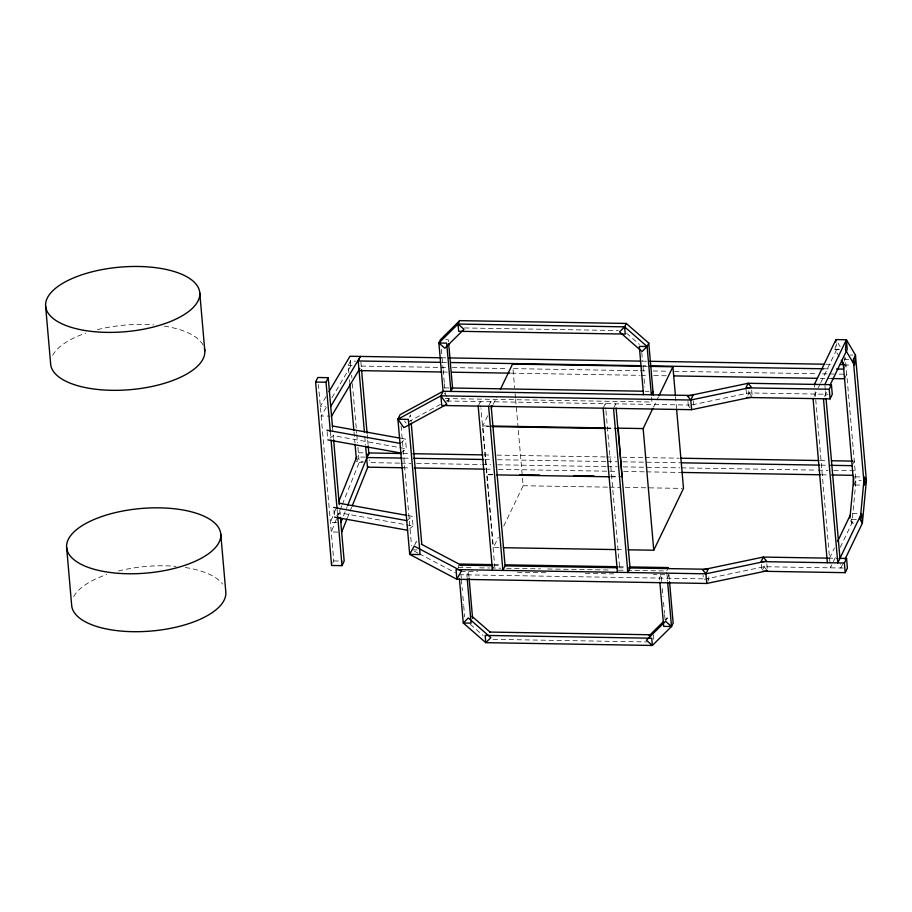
<?xml version="1.0" encoding="UTF-8"?>
<svg xmlns="http://www.w3.org/2000/svg" width="912" height="912" viewBox="0 0 912 912"><rect width="100%" height="100%" fill="white"/><g stroke="black" fill="none" stroke-linecap="round" stroke-linejoin="round"><path stroke-width="0.68" stroke-dasharray="4.56 3.42" d="M839.211 356.706L835.027 349.638L835.381 345.865M844.466 361.198L844.82 357.436M840.248 547.36L851.945 523.032L855.992 480.442L845.31 357.743M335.696 509.192L330.418 522.314L336.927 522.428M336.539 518.848L331.261 531.97L337.759 532.084M337.064 517.537L339.697 510.971M340.233 509.66L341.806 505.727M342.342 504.416L359.225 462.418L357.652 444.315M343.471 515.93L347.164 506.741M347.472 517.708L349.581 512.464M350.117 511.153L351.701 507.209M348.829 372.666L348.213 365.621L350.402 361.072L355.612 361.163M332.686 563.206L333.781 560.937L318.425 384.556M409.431 417.115L410.525 414.835L411.13 421.88M447.929 402.01L449.023 399.73L447.541 397.621M478.732 404.962L480.373 401.554L480.863 407.208M414.721 544.966L416.362 541.557L414.436 545.102M489.151 405.133L490.781 401.725L491.032 404.552M487.669 415.792L482.539 426.451L489.664 426.565M493.13 404.438L496.778 396.868M499.081 547.622L493.403 547.531L498.26 537.442M503.732 526.087L523.146 485.731L518.221 429.142M493.574 567.959L494.669 565.679L480.989 408.622M603.676 407.06L605.317 403.651L605.807 409.306M614.084 407.231L615.725 403.822L615.976 406.661M653.482 407.128L658.339 397.039M747.886 395.204L748.98 392.935L748.741 390.176M667.299 578.219L668.941 574.822L653.357 574.56M665.543 621.289L667.174 617.88L669.169 619.613M707.86 581.195L708.955 578.926L708.59 574.788M814.165 396.321L817.722 388.934M818.338 387.646L820.184 383.804M820.8 382.527L836.817 349.25L836.338 343.733M824.573 396.492L827.515 390.382M843.714 369.121L845.356 365.712M844.558 378.776L846.746 374.239L835.346 374.045M762.478 570.125L764.108 566.717L763.754 562.59M852.663 464.539L854.305 461.13M853.803 484.979L855.992 480.442L861.19 480.521M829.544 558.178L834.48 547.941M835.312 557.597L830.387 567.834L814.769 388.535M842.642 564.175L840.796 568.016L840.442 563.878M326.108 396.538L320.317 406.307L325.527 406.387M326.222 407.413L321.161 415.963L330.269 416.111M332.014 397.643L350.824 365.906L350.345 360.388M665.167 619.875L667.174 617.88M329.984 438.17L333.268 435.628L406.33 448.784L405.487 439.128L401.348 438.387M400.026 443.369L405.487 439.128M400.87 453.025L406.33 448.784M336.71 515.405L339.994 512.863L413.045 526.03L412.213 516.374L408.074 515.622M406.752 520.615L412.213 516.374M409.773 528.572L413.045 526.03M408.496 421.777L440.428 404.404M446.572 401.063L449.023 399.73M687.956 401.519L688.321 405.658L748.98 392.935L828.039 394.269M843.178 568.051L764.108 566.717L703.448 579.451L703.095 575.312M464.573 327.955L618.347 330.543M445.74 339.686L448.339 339.731L448.579 342.49M836.817 349.25L839.416 349.296M835.027 349.638L838.926 349.695M850.269 355.007L852.868 355.053M844.17 359.488L849.38 359.579M442.97 357.812L445.82 357.857M642.299 361.152L646.574 361.232M825.964 364.241L831.664 364.344M844.113 364.96L851.922 365.096M442.206 362.372L446.481 362.452M642.96 365.746L645.81 365.803M823.775 368.79L829.475 368.881M643.108 366.271L647.36 366.339M348.213 365.621L352.123 365.678M361.232 366.077L446.663 367.513M452.352 367.604L507.881 368.539M513.581 368.63L638.867 370.739M640.292 370.762L647.417 370.888M653.106 370.979L667.345 371.218M674.47 371.344L816.844 373.726M822.533 373.829L828.233 373.92M829.658 373.943L833.921 374.023M443.05 372.028L447.325 372.107M511.393 373.179L639.529 375.334M640.954 375.356L648.079 375.482M653.767 375.573L666.581 375.79M820.344 378.377L826.044 378.469M827.469 378.491L831.744 378.56M444.737 387.874L448.978 387.942M645.16 391.248L649.07 391.305M445.136 398.544L651.955 402.021L651.544 397.199M446.777 400.984L689.563 405.065M488.513 425.972L482.813 425.881L493.403 547.531M606.263 427.956L616.74 428.127M606.503 428.526L616.466 428.697M358.393 452.762L364.891 452.876M402.967 453.538L408.667 453.64M484.124 454.906L491.249 455.031M496.937 455.122L605.146 456.935M606.571 456.969L615.11 457.106M622.235 457.231L643.587 457.585M645.012 457.607L679.178 458.189M820.139 460.549L827.252 460.674M365.267 457.129L358.758 457.015L356.569 461.563L363.079 461.666M403.628 458.132L410.753 458.257M484.785 459.5L491.91 459.614M497.599 459.716L605.807 461.529M607.232 461.552L617.196 461.723M622.896 461.814L679.839 462.772M820.8 465.143L827.914 465.268M359.225 462.418L363.136 462.487M399.536 463.125L369.645 462.623L369.394 459.83M400.961 463.148L410.936 463.319M416.624 463.41L480.692 464.493M482.117 464.516L490.667 464.653M497.781 464.778L605.99 466.591M607.415 466.613L617.378 466.784M623.078 466.887L680.021 467.845M681.446 467.867L816.707 470.136M818.132 470.159L828.096 470.33M833.796 470.421L855.148 470.786M403.047 467.765L410.172 467.89M485.629 469.156L492.742 469.27M498.442 469.372L616.615 471.356M623.728 471.47L645.092 471.835M646.517 471.857L680.683 472.427M821.632 474.799L828.757 474.924M855.148 476.851L861.658 476.953M492.719 474.251L486.746 474.719L492.446 474.821M610.972 476.235L620.947 476.406M610.698 476.805L617.823 476.919M855.103 485.002L864.211 485.161M523.146 485.731L608.293 487.156M609.706 487.179L619.636 487.35M625.313 487.441L682.073 488.399M852.412 513.399L858.922 513.513M856.311 519.532L849.813 519.418L851.945 523.032L854.555 523.078M616.854 549.605L623.956 549.719M413.182 549.856L417.08 549.913M828.21 558.155L838.652 558.338M333.781 560.937L342.889 561.085M494.076 564.642L501.155 564.767M618.735 566.74L625.814 566.865M493.723 565.668L500.813 565.782M618.667 567.766L626.111 567.891M458.44 567.481L472.598 567.72M479.678 567.845L489.596 568.005M491.021 568.028L500.927 568.199M506.593 568.29L540.599 568.86M547.679 568.985L608.589 570.011M618.507 570.171L625.586 570.296M627.011 570.319L666.672 570.98L668.314 567.572L668.633 571.197M460.708 571.322L477.706 571.607M517.366 572.269L545.695 572.747M585.367 573.409L615.11 573.91M459.067 574.72L708.955 578.926M493.107 639.346L646.882 641.934M414.367 551.144L418.084 553.105M419.326 553.766L455.339 572.759M626.544 333.154L639.403 344.383M470.273 624.275L483.132 635.504M748.98 392.935L752.297 396.959M688.321 405.658L689.974 407.675M764.108 566.717L767.425 570.741M444.577 393.391L446.8 396.56M404.563 421.002L406.045 423.111M838.071 343.129L840.169 346.674M851.591 518.894L851.945 523.032M824.95 385.947L825.303 390.085M825.428 391.465L825.919 397.051M814.416 384.397L814.655 387.155M751.693 390.062L752.172 395.58M766.821 563.844L767.3 569.362M746.073 389.207L746.677 396.104M761.326 564.368L761.805 569.886M693.462 400.995L693.815 405.133M675.484 396.481L676.476 407.789M668.941 574.822L669.419 580.328M666.775 572.189L667.538 580.978M641.797 352.625L642.515 360.901M642.994 366.419L643.598 373.316M644.077 378.833L644.795 387.11M661.736 581.582L661.132 574.685L659.49 578.094L659.729 580.853M662.34 588.479L663.058 596.756M663.537 602.273L664.495 613.309M664.62 614.688L665.099 620.206M653.368 634.809L653.904 640.84M605.933 410.731L619.613 567.777M513.057 369.736L514.653 388.124M515.143 393.779L515.519 398.031M515.633 399.445L518.107 427.728M468.996 576.965L468.517 571.448L466.876 574.856L467.115 577.615M441.374 349.262L441.967 356.147M442.092 357.527L443.05 368.562M443.175 369.941L444.258 382.356M444.372 383.735L445.261 393.904M461.062 575.449L461.301 578.208M461.426 579.587L462.384 590.623M462.863 596.14L463.592 604.417M463.706 605.796L464.664 616.831M458.223 565.075L458.462 567.834M401.086 425.927L411.506 545.604M360.878 361.939L361.312 366.886M367.205 434.614L367.57 438.854M367.696 440.257L368.06 444.497M364.766 436.335L365.507 444.805M350.402 361.072L351.017 368.129M351.633 375.185L351.872 378.001M352.374 383.644L356.672 433.029M356.786 434.443L357.527 442.913M349.444 379.723L349.695 382.55M353.993 431.935L354.973 443.221M332.515 427.055L333.496 438.353M339.754 510.104L340.256 515.953M330.326 431.604L330.942 438.661M337.087 509.215L337.577 514.858M327.089 431.593L327.568 437.11M333.929 510.207L334.408 515.725M73.69 596.653A77.36 32.399 -5 0 1 106.795 574.48M118.446 571.026A77.36 32.399 -5 0 1 176.119 566.398M185.296 567.503A77.36 32.399 -5 0 1 222.608 584.102M52.679 355.281A77.36 32.399 -5 0 1 85.785 333.108M97.424 329.654A77.36 32.399 -5 0 1 153.74 324.911M164.274 326.131A77.36 32.399 -5 0 1 203.034 344.964"/><path stroke-width="1.37" d="M835.734 342.103L835.973 339.595L846.393 339.766L855.467 355.099L866.4 480.613L862.364 523.214L845.116 559.056M824.824 384.568L846.393 339.766L845.435 349.809L854.521 365.142L855.467 355.099L853.29 359.647L864.211 485.161L866.4 480.613L864.257 476.999L860.221 519.601L862.364 523.214L861.521 513.559L837.775 562.898L823.479 398.772M849.938 518.05L853.849 476.828M338.865 501.315L356.809 456.695M340.826 522.496L342.41 518.552M347.689 505.43L368.801 452.933L401.542 453.515M341.669 532.152L346.948 519.019M352.226 505.898L368.06 466.534M340.381 517.366L344.189 561.108L342 565.657L331.592 565.486L315.62 382.037L317.809 377.5L328.217 377.671L332.515 427.055M330.326 431.604L326.029 382.219L328.217 377.671M364.401 432.106L358.211 360.97L360.4 356.421L330.725 406.478M368.801 452.968L366.613 457.516L402.203 458.109M767.425 570.741L706.766 583.463L456.878 579.268L409.693 554.371L397.917 419.212L400.106 414.664L443.095 391.282L692.972 395.489L690.794 400.026L691.627 409.682L441.75 405.487L440.906 395.831L443.095 391.282L438.889 343.015L440.53 339.606L459.671 320.636L626.259 323.441L648.763 343.106L653.288 394.999M626.259 323.441L624.617 326.849L625.256 334.088L458.668 331.295L458.029 324.045L464.003 329.266L444.862 348.224L438.889 343.015L458.029 324.045L459.671 320.636M491.317 408.223L492.526 405.703M500.414 389.299L512.555 364.082L641.683 366.248M491.158 405.965L505.077 565.862L502.888 570.399L488.604 406.273M652.969 391.373L651.328 394.782L647.121 346.514L624.617 326.849L619.544 331.877L642.048 351.542L647.121 346.514L648.763 343.106M617.891 428.72L618.165 428.15L622.098 476.999M628.208 549.799L653.756 550.221L643.154 428.572L652.867 408.394M658.943 395.785L672.896 366.772L650.199 366.385M653.756 550.221L683.498 488.422L676.601 409.203M459.42 578.858L463.273 622.999L485.777 642.664L652.365 645.457L671.506 626.498L673.147 623.09L669.545 581.708M706.766 583.463L705.922 573.819L708.111 569.27L628.596 567.937M814.416 384.397L835.973 339.595M829.977 385.263L847.225 349.421L846.393 339.766M829.247 389.23L831.436 384.682L748.136 383.279L687.477 396.002L690.794 400.026L751.454 387.304L748.136 383.279L745.959 387.828L829.247 389.23L830.091 398.875L746.791 397.484M830.091 398.875L832.28 394.337L831.436 384.682M837.558 541.546L850.497 514.664M763.333 571.288L845.219 572.668L844.375 563.012L846.564 558.463L839.507 558.349M845.219 572.668L847.408 568.119L846.564 558.463M329.004 391.647L349.98 356.25L441.545 357.789M331.569 416.134L359.784 368.516M649.048 635.835L663.149 621.87M440.906 395.831L446.834 404.278L403.856 427.66L397.917 419.212L440.906 395.831L690.794 400.026M691.627 409.682L750.918 397.244M705.922 573.819L766.582 561.085L763.276 557.072L702.605 569.795L705.922 573.819L456.034 569.612L456.878 579.268L461.358 570.992L414.173 546.106L409.693 554.371L420.101 554.553L408.337 419.383L397.917 419.212M458.029 324.045L624.617 326.849M438.889 343.015L446.698 343.14L450.904 391.419L452.546 388.01L448.704 343.87M647.121 346.514L639.312 346.378L643.519 394.657M448.67 357.903L640.874 361.129M649.424 361.277L824.539 364.219M840.203 364.481L844.478 364.561M358.211 360.97L440.781 362.349M450.756 362.52L641.535 365.723M650.085 365.872L823.775 368.79M836.589 369.007L843.714 369.121M359.043 370.614L441.625 372.005M451.588 372.176L509.968 373.156M673.706 375.904L817.505 378.32M831.744 378.56L844.558 378.776M315.62 382.037L326.029 382.219M451.816 387.999L643.051 391.214M491.329 426.018L605.351 427.933M617.618 428.15L643.154 428.572M492.514 426.611L605.078 428.503M412.942 453.709L482.699 454.883M680.603 458.212L818.714 460.526M831.527 460.742L852.88 461.107M413.603 458.303L483.36 459.477M681.264 462.806L819.375 465.12M830.764 465.314L852.116 465.667M403.047 467.765L367.456 467.172L365.632 446.219M414.436 467.959L484.204 469.133M682.108 472.45L820.219 474.776M831.607 474.97L852.959 475.323M519.794 474.707L539.733 475.038M573.933 475.619L593.883 475.95M496.721 474.89L609.273 476.782M503.344 547.702L615.44 549.583M828.21 558.155L763.276 557.072L761.087 561.61L844.375 563.012M460.07 564.072L492.651 564.619M505.408 564.836L617.31 566.717M630.067 566.933L668.314 567.572M459.648 565.098L492.298 565.645M505.077 565.862L617.242 567.743M667.664 582.358L671.506 626.498L663.697 626.373L659.855 582.232M489.63 632.062L650.53 634.763M332.424 425.972L399.969 438.136M326.963 430.213L400.026 443.369M327.807 439.869L400.87 453.025M339.15 503.207L406.695 515.383M333.689 507.448L406.752 520.615M334.533 517.104L407.596 530.271M421.321 544.179L462.304 565.793M671.506 626.498L665.543 621.289L646.391 640.247L652.365 645.457L651.738 638.218L485.138 635.413L485.777 642.664L490.85 637.636L468.346 617.971L463.273 622.999L471.082 623.135L467.229 578.995M472.131 616.432L490.348 632.347M841.309 360.251L844.113 364.96M843.121 362.292L853.803 484.979M826.033 398.464L839.963 558.361M813.071 398.59L827.355 562.727M672.896 366.772L675.37 395.067M616.102 408.074L630.021 567.959L627.832 572.497L613.537 408.371M603.128 408.2L617.424 572.326M478.184 406.091L492.48 570.228M469.11 578.345L472.598 618.347M411.255 423.282L421.8 544.373M361.551 369.713L367.08 433.2M368.186 445.9L368.927 454.37M349.809 383.963L353.867 430.521M355.099 444.634L356.33 458.736M333.621 439.755L339.275 504.667M331.067 440.074L336.961 507.802M337.702 516.272L342 565.657M199.774 292.946A77.36 32.399 -5 0 1 86.138 330.68A77.36 32.399 -5 0 1 82.148 274.706A77.36 32.399 -5 0 1 199.774 292.946L204.812 350.869M220.784 534.307A77.36 32.399 -5 0 1 107.16 572.052A77.36 32.399 -5 0 1 103.159 516.067A77.36 32.399 -5 0 1 220.784 534.307L225.834 592.241A77.36 32.399 -5 0 1 151.05 631.058A77.36 32.399 -5 0 1 71.66 605.237L66.622 547.314M45.6 305.942L50.639 363.865A77.36 32.399 -5 0 0 132.901 389.424A77.36 32.399 -5 0 0 204.425 348.475"/></g></svg>
